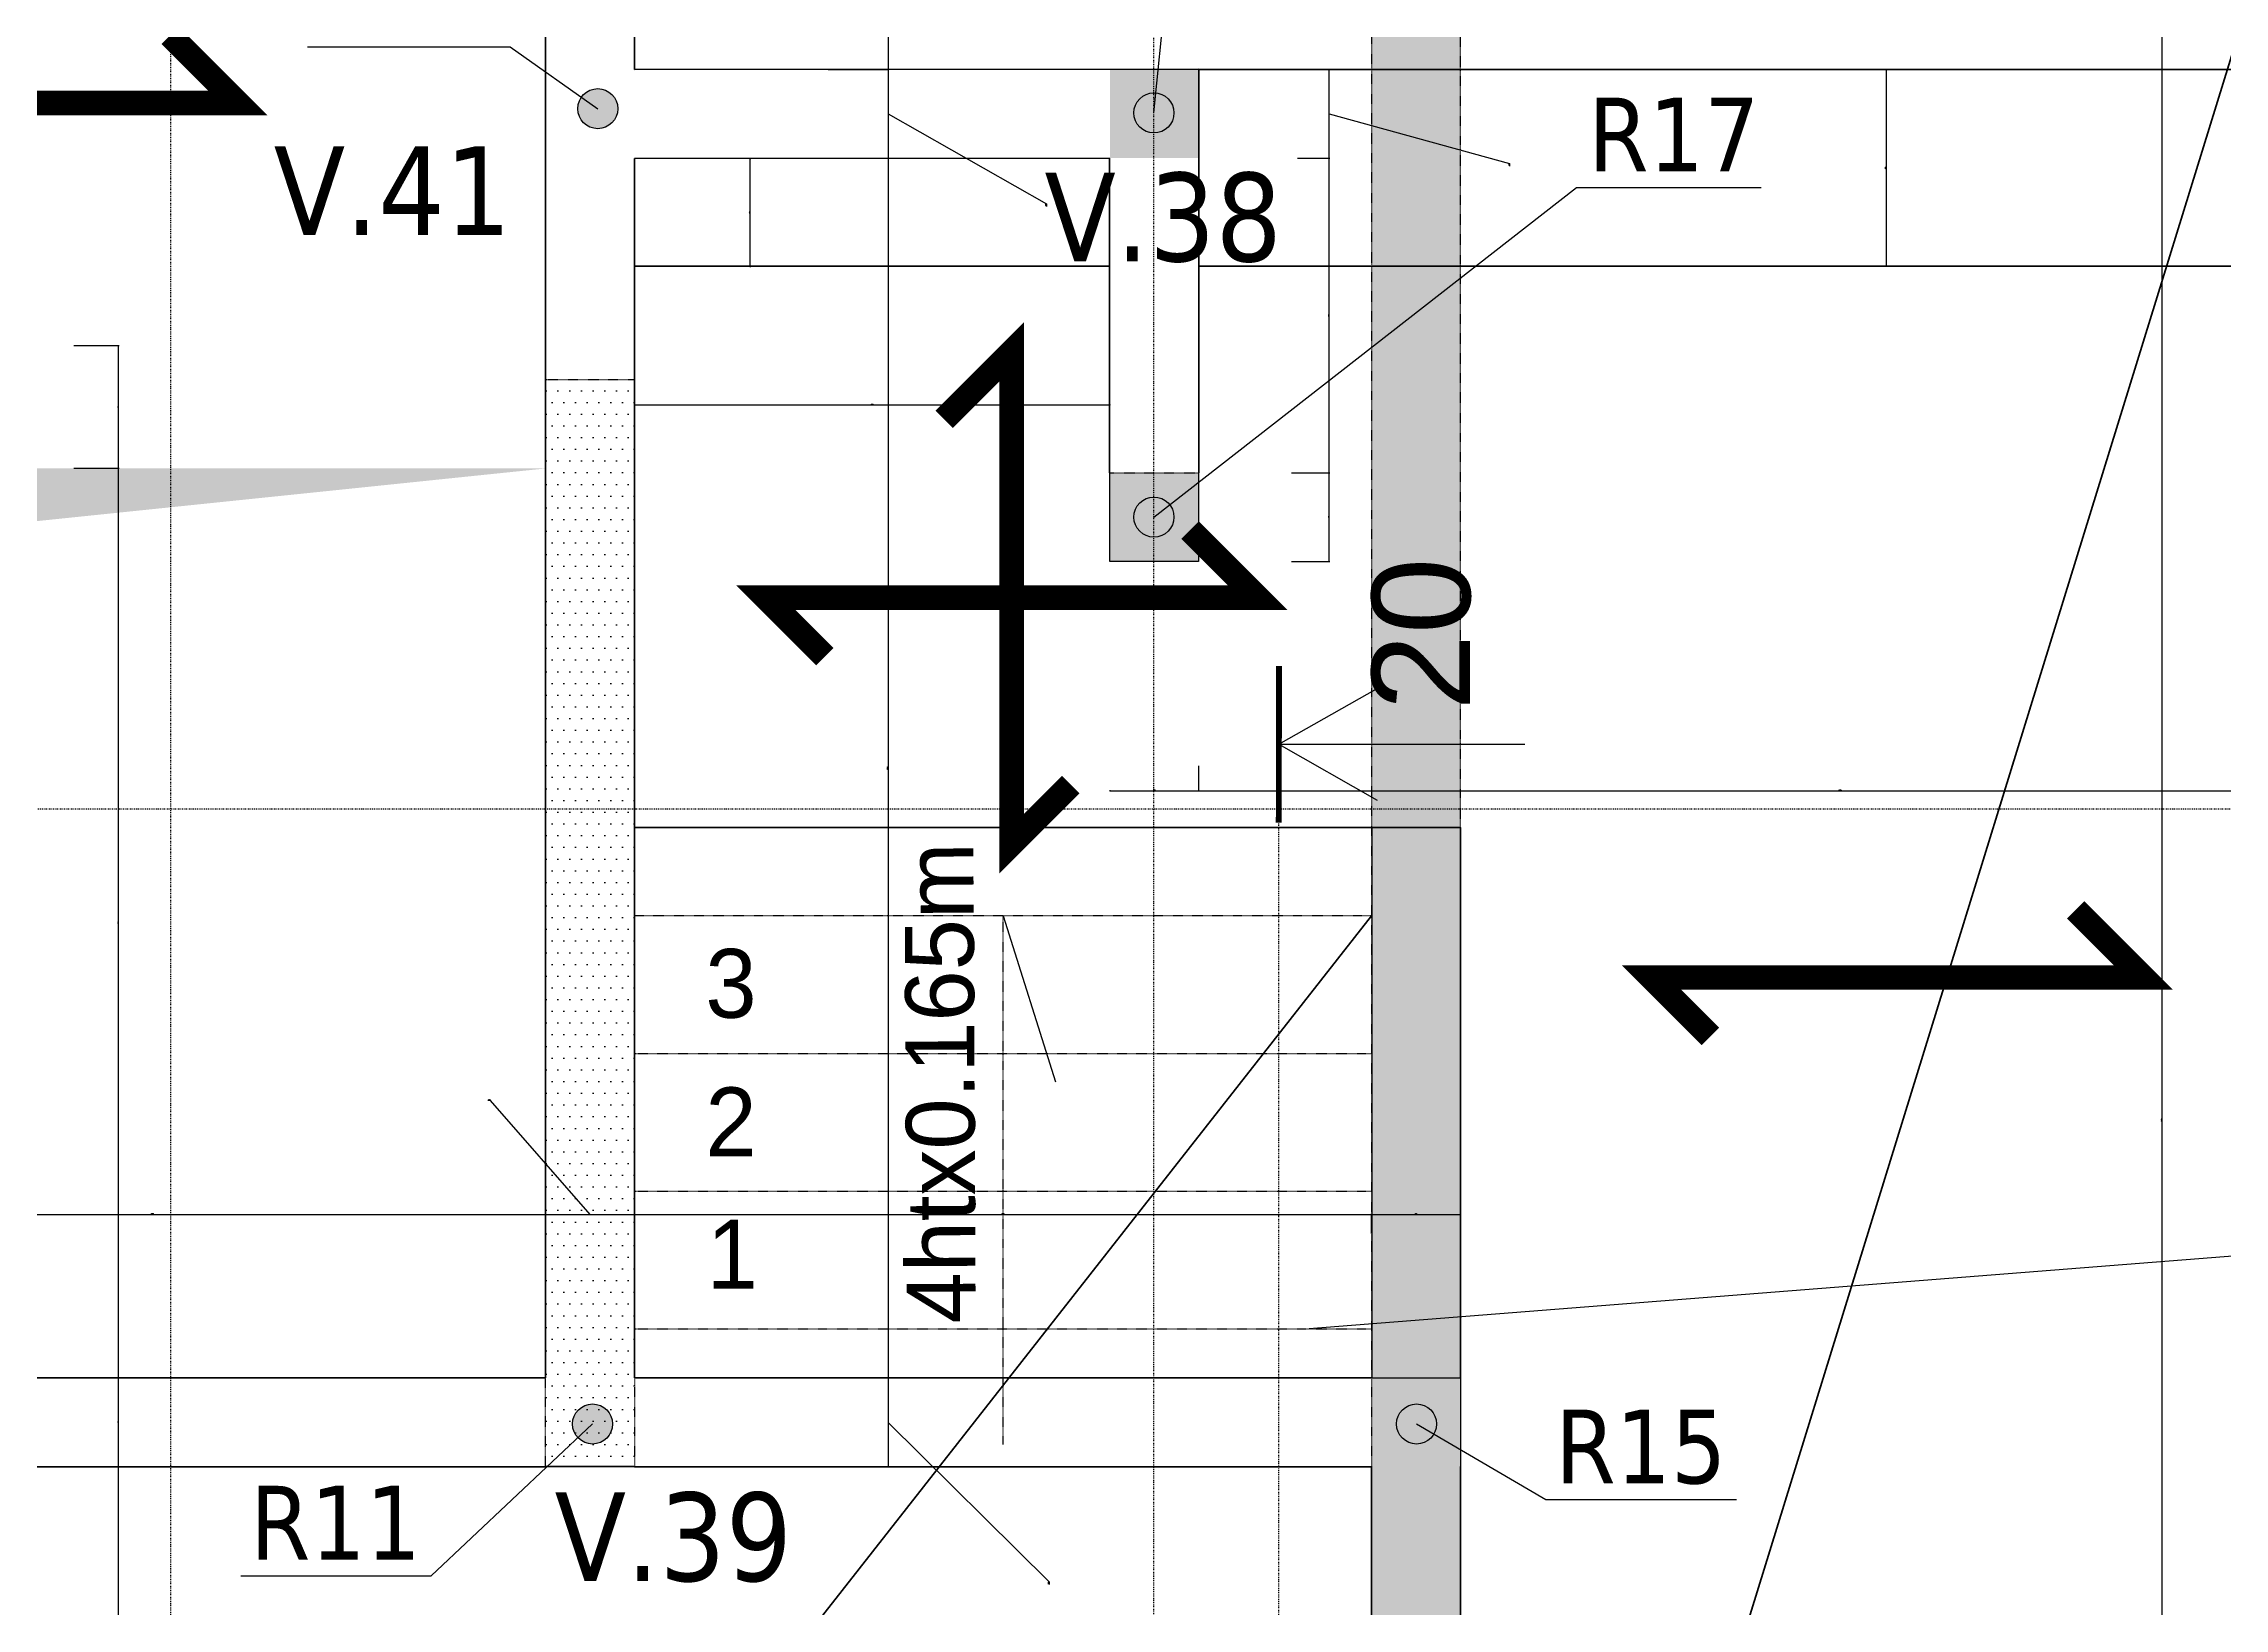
# Model space of a CAD drawing. Extents: x -12912 to 27386, y 1818 to 8189.
# Drawn here: x 5568.2 to 6011.7, y 6095.9 to 6414.1 of the extents above; entities that cross this region are included whole.
import ezdxf

# ---------------------------------------------------------------- set-up
doc = ezdxf.new("R2010")
doc.units = 0
doc.header["$MEASUREMENT"] = 0
for name, pattern in [('AXES2', [1.125, 0.75, -0.125, 0.125, -0.125]), ('CACHE2', [4.7625, 3.175, -1.5875]), ('GrDotted', [0.4, 0.1, -0.1, 0.1, -0.1]), ('GrFeatureAxis', [0.85, 0.25, -0.2, 0.1, -0.2, 0.1]), ('STRICHPUNKT2_S11', [0.9, 0.7, -0.1, 0, -0.1])]:
    doc.linetypes.add(name, pattern=pattern)
doc.layers.get('0').update_dxf_attribs({"linetype": 'CONTINUOUS'})
doc.layers.get('DEFPOINTS').update_dxf_attribs({"linetype": 'CONTINUOUS'})
for name, color, linetype in [('g-ax2', 1, 'AXES2'), ('g-gov', 1, 'CONTINUOUS'), ('g-tx', 7, 'CONTINUOUS'), ('K_ENT_M_Building_Coffrage PH Sous sol', 7, 'CONTINUOUS'), ('STR_AXES_REPERE', 1, 'CONTINUOUS'), ('STR_COTATION', 1, 'CONTINUOUS'), ('STR_dob_liaisons_voiles', 23, 'CONTINUOUS'), ('STR_RESV_DALLE', 11, 'CONTINUOUS'), ('STR_SURCH', 9, 'CACHE2'), ('STR_TXT', 102, 'CONTINUOUS'), ('STR_TXT_V', 102, 'CONTINUOUS')]:
    doc.layers.add(name, color=color, linetype=linetype)
for name, color, linetype, lineweight in [('STR_AXES', 4, 'STRICHPUNKT2_S11', 25), ('STR_DALLES', 103, 'CONTINUOUS', 35), ('STR_dob_dalles', 130, 'CONTINUOUS', 35), ('STR_POUTRES', 102, 'CONTINUOUS', 35), ('STR_VOILES', 6, 'CONTINUOUS', 70)]:
    doc.layers.add(name, color=color, linetype=linetype, lineweight=lineweight)
doc.styles.add('EPAIS', font='TAHOMA.TTF')
doc.styles.add('GrCut', font='swissli.ttf', dxfattribs={"height": 0.2})
doc.styles.add('GrDimensions', font='simplex.shx')
doc.dimstyles.new('GrDimensions', dxfattribs={"dimtxt": 0.09, "dimasz": 0.05, "dimexe": 0.07, "dimexo": 0, "dimgap": 0.05, "dimtad": 1, "dimzin": 0, "dimdsep": 46, "dimtxsty": 'GrDimensions', "dimblk": 'ARCHTICK', "dimblk1": 'ARCHTICK', "dimblk2": 'ARCHTICK', "dimcen": 0.09, "dimadec": 0, "dimazin": 0, "dimtfac": 1, "dimtdec": 4, "dimtmove": 0, "dimatfit": 3, "dimldrblk": 'OPEN30', "dimfxl": 0, "dimtolj": 1, "dimtzin": 0, "dimarcsym": 0})
doc.dimstyles.new('nOVO', dxfattribs={"dimscale": 1.3, "dimtxt": 0.09, "dimasz": 0.05, "dimexe": 0.07, "dimexo": 0, "dimgap": 0.05, "dimtad": 1, "dimzin": 0, "dimdsep": 46, "dimtxsty": 'GrDimensions', "dimblk": 'ARCHTICK', "dimcen": 0.09, "dimadec": 0, "dimazin": 0, "dimtfac": 1, "dimtmove": 0, "dimatfit": 3, "dimldrblk": 'OPEN30', "dimfxl": 0, "dimtolj": 1, "dimtzin": 0, "dimarcsym": 0})
doc.dimstyles.new('Novo_MALKO', dxfattribs={"dimscale": 1.3, "dimtxt": 0.09, "dimasz": 0.05, "dimexe": 0.07, "dimexo": 0, "dimgap": 0.05, "dimtad": 1, "dimdec": 0, "dimlfac": 100, "dimzin": 0, "dimdsep": 46, "dimtxsty": 'GrDimensions', "dimblk": 'ARCHTICK', "dimcen": 0.09, "dimadec": 0, "dimazin": 0, "dimtfac": 1, "dimtdec": 0, "dimtmove": 0, "dimatfit": 3, "dimldrblk": 'OPEN30', "dimfxl": 0, "dimtolj": 1, "dimtzin": 0, "dimarcsym": 0})
pattern_1 = [(0, (5243.0074, 5883.9378), (1.190625, 2.38125), [0, -2.38125])]

# ---------------------------------------------------------------- blocks, each defined once
blk = doc.blocks.new('_ArchTick')
at = {"color": 0, "linetype": 'ByBlock', "const_width": 0.15}
blk.add_lwpolyline([(-0.5, -0.5), (0.5, 0.5)], dxfattribs=at)
blk = doc.blocks.new('*D386')
at = {"layer": 'DEFPOINTS', "color": 0, "linetype": 'Continuous'}
for p in [(5574.74, 6124.65), (5583.48, 6124.65), (5576.99, 5903.92)]:
    blk.add_point(p, dxfattribs=at)
at = {"layer": 'STR_COTATION', "color": 0, "linetype": 'Continuous', "lineweight": -2}
for p, q in [((5574.74, 6124.65), (5583.57, 6124.65)), ((5583.48, 5903.92), (5583.48, 6124.65)), ((5576.99, 5903.92), (5583.57, 5903.92))]:
    blk.add_line(p, q, dxfattribs=at)
at = {"layer": 'STR_COTATION', "color": 0, "linetype": 'Continuous', "lineweight": -2, "xscale": 0.065, "yscale": 0.065, "zscale": 0.065}
for p, rotation in [((5583.48, 6124.65), 90), ((5583.48, 5903.92), 270)]:
    blk.add_blockref('_ArchTick', p, dxfattribs=dict(at, rotation=rotation))
at = {"layer": 'STR_COTATION', "color": 0, "linetype": 'Continuous', "lineweight": -3, "insert": (5583.36, 6014.28), "char_height": 0.117, "attachment_point": 5, "rotation": 90, "style": 'GrDimensions'}
blk.add_mtext('\\A1;220.73', dxfattribs=at)
blk = doc.blocks.new('_Open30')
at = {"color": 0, "linetype": 'ByBlock', "lineweight": -2}
for p, q in [((-1, 0.3), (0, 0)), ((0, 0), (-1, -0.3)), ((0, 0), (-1, 0))]:
    blk.add_line(p, q, dxfattribs=at)
blk = doc.blocks.new('*D387')
at = {"layer": 'DEFPOINTS', "color": 0, "linetype": 'Continuous'}
for p in [(5573.65, 6142.75), (5583.48, 6142.75), (5574.74, 6124.65)]:
    blk.add_point(p, dxfattribs=at)
at = {"layer": 'STR_COTATION', "color": 0, "linetype": 'Continuous', "lineweight": -2}
for p, q in [((5573.65, 6142.75), (5583.57, 6142.75)), ((5583.48, 6124.65), (5583.48, 6142.75)), ((5574.74, 6124.65), (5583.57, 6124.65))]:
    blk.add_line(p, q, dxfattribs=at)
at = {"layer": 'STR_COTATION', "color": 0, "linetype": 'Continuous', "lineweight": -2, "xscale": 0.065, "yscale": 0.065, "zscale": 0.065}
for p, rotation in [((5583.48, 6142.75), 90), ((5583.48, 6124.65), 270)]:
    blk.add_blockref('_ArchTick', p, dxfattribs=dict(at, rotation=rotation))
at = {"layer": 'STR_COTATION', "color": 0, "linetype": 'Continuous', "lineweight": -3, "insert": (5583.36, 6133.7), "char_height": 0.117, "attachment_point": 5, "rotation": 90, "style": 'GrDimensions'}
blk.add_mtext('\\A1;1810', dxfattribs=at)
blk = doc.blocks.new('*D388')
at = {"layer": 'DEFPOINTS', "color": 0, "linetype": 'Continuous'}
for p in [(5574.41, 6327.76), (5583.48, 6327.76), (5573.65, 6142.75)]:
    blk.add_point(p, dxfattribs=at)
at = {"layer": 'STR_COTATION', "color": 0, "linetype": 'Continuous', "lineweight": -2}
for p, q in [((5574.41, 6327.76), (5583.57, 6327.76)), ((5583.48, 6142.75), (5583.48, 6327.76)), ((5573.65, 6142.75), (5583.57, 6142.75))]:
    blk.add_line(p, q, dxfattribs=at)
at = {"layer": 'STR_COTATION', "color": 0, "linetype": 'Continuous', "lineweight": -2, "xscale": 0.065, "yscale": 0.065, "zscale": 0.065}
for p, rotation in [((5583.48, 6327.76), 90), ((5583.48, 6142.75), 270)]:
    blk.add_blockref('_ArchTick', p, dxfattribs=dict(at, rotation=rotation))
at = {"layer": 'STR_COTATION', "color": 0, "linetype": 'Continuous', "lineweight": -3, "insert": (5583.36, 6235.25), "char_height": 0.117, "attachment_point": 5, "rotation": 90, "style": 'GrDimensions'}
blk.add_mtext('\\A1;185.01', dxfattribs=at)
blk = doc.blocks.new('*D389')
at = {"layer": 'DEFPOINTS', "color": 0, "linetype": 'Continuous'}
for p in [(5574.41, 6352.7), (5583.48, 6352.7), (5574.41, 6327.76)]:
    blk.add_point(p, dxfattribs=at)
at = {"layer": 'STR_COTATION', "color": 0, "linetype": 'Continuous', "lineweight": -2}
for p, q in [((5574.41, 6352.7), (5583.57, 6352.7)), ((5583.48, 6327.76), (5583.48, 6352.7)), ((5574.41, 6327.76), (5583.57, 6327.76))]:
    blk.add_line(p, q, dxfattribs=at)
at = {"layer": 'STR_COTATION', "color": 0, "linetype": 'Continuous', "lineweight": -2, "xscale": 0.065, "yscale": 0.065, "zscale": 0.065}
for p, rotation in [((5583.48, 6352.7), 90), ((5583.48, 6327.76), 270)]:
    blk.add_blockref('_ArchTick', p, dxfattribs=dict(at, rotation=rotation))
at = {"layer": 'STR_COTATION', "color": 0, "linetype": 'Continuous', "lineweight": -3, "insert": (5583.36, 6340.23), "char_height": 0.117, "attachment_point": 5, "rotation": 90, "style": 'GrDimensions'}
blk.add_mtext('\\A1;2494', dxfattribs=at)
blk = doc.blocks.new('*D501')
at = {"layer": 'DEFPOINTS', "color": 0, "linetype": 'Continuous'}
for p in [(5727.75, 6515.53), (5727.81, 6408.88), (5739.94, 6408.88)]:
    blk.add_point(p, dxfattribs=at)
at = {"layer": 'STR_COTATION', "color": 0, "linetype": 'Continuous', "lineweight": -2}
for p, q in [((5727.75, 6515.53), (5740.03, 6515.53)), ((5739.94, 6515.53), (5739.94, 6408.88)), ((5727.81, 6408.88), (5740.03, 6408.88))]:
    blk.add_line(p, q, dxfattribs=at)
at = {"layer": 'STR_COTATION', "color": 0, "linetype": 'Continuous', "lineweight": -2, "xscale": 0.065, "yscale": 0.065, "zscale": 0.065}
for p, rotation in [((5739.94, 6515.53), 90), ((5739.94, 6408.88), 270)]:
    blk.add_blockref('_ArchTick', p, dxfattribs=dict(at, rotation=rotation))
at = {"layer": 'STR_COTATION', "color": 0, "linetype": 'Continuous', "lineweight": -3, "insert": (5739.81, 6462.21), "char_height": 0.117, "attachment_point": 5, "rotation": 90, "style": 'GrDimensions'}
blk.add_mtext('\\A1;106.65', dxfattribs=at)
blk = doc.blocks.new('*D502')
at = {"layer": 'DEFPOINTS', "color": 0, "linetype": 'Continuous'}
for p in [(5727.75, 6408.86), (5724.4, 6390.78), (5739.94, 6390.78)]:
    blk.add_point(p, dxfattribs=at)
at = {"layer": 'STR_COTATION', "color": 0, "linetype": 'Continuous', "lineweight": -2}
for p, q in [((5727.75, 6408.86), (5740.03, 6408.86)), ((5739.94, 6408.86), (5739.94, 6390.78)), ((5739.94, 6399.82), (5772.13, 6381.51)), ((5724.4, 6390.78), (5740.03, 6390.78)), ((5772.13, 6381.51), (5772.13, 6380.99))]:
    blk.add_line(p, q, dxfattribs=at)
at = {"layer": 'STR_COTATION', "color": 0, "linetype": 'Continuous', "lineweight": -2, "xscale": 0.065, "yscale": 0.065, "zscale": 0.065}
for p, rotation in [((5739.94, 6408.86), 90), ((5739.94, 6390.78), 270)]:
    blk.add_blockref('_ArchTick', p, dxfattribs=dict(at, rotation=rotation))
at = {"layer": 'STR_COTATION', "color": 0, "linetype": 'Continuous', "lineweight": -3, "insert": (5772.01, 6381.25), "char_height": 0.117, "attachment_point": 5, "rotation": 90, "style": 'GrDimensions'}
blk.add_mtext('\\A1;1808', dxfattribs=at)
blk = doc.blocks.new('*D503')
at = {"layer": 'DEFPOINTS', "color": 0, "linetype": 'Continuous'}
for p in [(5724.4, 6390.78), (5731.38, 6142.75), (5739.94, 6142.75)]:
    blk.add_point(p, dxfattribs=at)
at = {"layer": 'STR_COTATION', "color": 0, "linetype": 'Continuous', "lineweight": -2}
for p, q in [((5724.4, 6390.78), (5740.03, 6390.78)), ((5739.94, 6390.78), (5739.94, 6142.75)), ((5731.38, 6142.75), (5740.03, 6142.75))]:
    blk.add_line(p, q, dxfattribs=at)
at = {"layer": 'STR_COTATION', "color": 0, "linetype": 'Continuous', "lineweight": -2, "xscale": 0.065, "yscale": 0.065, "zscale": 0.065}
for p, rotation in [((5739.94, 6390.78), 90), ((5739.94, 6142.75), 270)]:
    blk.add_blockref('_ArchTick', p, dxfattribs=dict(at, rotation=rotation))
at = {"layer": 'STR_COTATION', "color": 0, "linetype": 'Continuous', "lineweight": -3, "insert": (5739.82, 6266.76), "char_height": 0.117, "attachment_point": 5, "rotation": 90, "style": 'GrDimensions'}
blk.add_mtext('\\A1;248.03', dxfattribs=at)
blk = doc.blocks.new('*D504')
at = {"layer": 'DEFPOINTS', "color": 0, "linetype": 'Continuous'}
for p in [(5731.38, 6142.75), (5725.91, 6124.65), (5739.94, 6124.65)]:
    blk.add_point(p, dxfattribs=at)
at = {"layer": 'STR_COTATION', "color": 0, "linetype": 'Continuous', "lineweight": -2}
for p, q in [((5731.38, 6142.75), (5740.03, 6142.75)), ((5739.94, 6142.75), (5739.94, 6124.65)), ((5739.94, 6133.7), (5772.69, 6101.25)), ((5725.91, 6124.65), (5740.03, 6124.65)), ((5772.69, 6101.25), (5772.69, 6100.75))]:
    blk.add_line(p, q, dxfattribs=at)
at = {"layer": 'STR_COTATION', "color": 0, "linetype": 'Continuous', "lineweight": -2, "xscale": 0.065, "yscale": 0.065, "zscale": 0.065}
for p, rotation in [((5739.94, 6142.75), 90), ((5739.94, 6124.65), 270)]:
    blk.add_blockref('_ArchTick', p, dxfattribs=dict(at, rotation=rotation))
at = {"layer": 'STR_COTATION', "color": 0, "linetype": 'Continuous', "lineweight": -3, "insert": (5772.56, 6101), "char_height": 0.117, "attachment_point": 5, "rotation": 90, "style": 'GrDimensions'}
blk.add_mtext('\\A1;1810', dxfattribs=at)
blk = doc.blocks.new('*D509')
at = {"layer": 'DEFPOINTS', "color": 0, "linetype": 'Continuous'}
for p in [(5510.37, 6180.69), (5670.32, 6176.01), (5670.32, 6169.74)]:
    blk.add_point(p, dxfattribs=at)
at = {"layer": 'STR_COTATION', "color": 0, "linetype": 'Continuous', "lineweight": -2}
for p, q in [((5510.37, 6180.69), (5510.37, 6175.92)), ((5510.37, 6176.01), (5670.32, 6176.01)), ((5670.32, 6169.74), (5670.32, 6176.1))]:
    blk.add_line(p, q, dxfattribs=at)
at = {"layer": 'STR_COTATION', "color": 0, "linetype": 'Continuous', "lineweight": -2, "xscale": 0.065, "yscale": 0.065, "zscale": 0.065, "rotation": 180}
blk.add_blockref('_ArchTick', (5510.37, 6176.01), dxfattribs=at)
at = {"layer": 'STR_COTATION', "color": 0, "linetype": 'Continuous', "lineweight": -2, "xscale": 0.065, "yscale": 0.065, "zscale": 0.065}
blk.add_blockref('_ArchTick', (5670.32, 6176.01), dxfattribs=at)
at = {"layer": 'STR_COTATION', "color": 0, "linetype": 'Continuous', "lineweight": -3, "insert": (5590.34, 6176.14), "char_height": 0.117, "attachment_point": 5, "style": 'GrDimensions'}
blk.add_mtext('\\A1;159.95', dxfattribs=at)
blk = doc.blocks.new('*D510')
at = {"layer": 'DEFPOINTS', "color": 0, "linetype": 'Continuous'}
for p in [(5688.41, 6176.01), (5670.32, 6169.74), (5688.41, 6170.53)]:
    blk.add_point(p, dxfattribs=at)
at = {"layer": 'STR_COTATION', "color": 0, "linetype": 'Continuous', "lineweight": -2}
for p, q in [((5659.09, 6199.17), (5658.59, 6199.17)), ((5679.37, 6176.01), (5659.09, 6199.17)), ((5670.32, 6169.74), (5670.32, 6176.1)), ((5670.32, 6176.01), (5688.41, 6176.01)), ((5688.41, 6170.53), (5688.41, 6176.1))]:
    blk.add_line(p, q, dxfattribs=at)
at = {"layer": 'STR_COTATION', "color": 0, "linetype": 'Continuous', "lineweight": -2, "xscale": 0.065, "yscale": 0.065, "zscale": 0.065, "rotation": 180}
blk.add_blockref('_ArchTick', (5670.32, 6176.01), dxfattribs=at)
at = {"layer": 'STR_COTATION', "color": 0, "linetype": 'Continuous', "lineweight": -2, "xscale": 0.065, "yscale": 0.065, "zscale": 0.065}
blk.add_blockref('_ArchTick', (5688.41, 6176.01), dxfattribs=at)
at = {"layer": 'STR_COTATION', "color": 0, "linetype": 'Continuous', "lineweight": -3, "insert": (5658.84, 6199.29), "char_height": 0.117, "attachment_point": 5, "style": 'GrDimensions'}
blk.add_mtext('\\A1;1810', dxfattribs=at)
blk = doc.blocks.new('*D511')
at = {"layer": 'DEFPOINTS', "color": 0, "linetype": 'Continuous'}
for p in [(5838.25, 6176.01), (5688.41, 6170.53), (5838.25, 6172.12)]:
    blk.add_point(p, dxfattribs=at)
at = {"layer": 'STR_COTATION', "color": 0, "linetype": 'Continuous', "lineweight": -2}
for p, q in [((5688.41, 6170.53), (5688.41, 6176.1)), ((5688.41, 6176.01), (5838.25, 6176.01)), ((5838.25, 6172.12), (5838.25, 6176.1))]:
    blk.add_line(p, q, dxfattribs=at)
at = {"layer": 'STR_COTATION', "color": 0, "linetype": 'Continuous', "lineweight": -2, "xscale": 0.065, "yscale": 0.065, "zscale": 0.065, "rotation": 180}
blk.add_blockref('_ArchTick', (5688.41, 6176.01), dxfattribs=at)
at = {"layer": 'STR_COTATION', "color": 0, "linetype": 'Continuous', "lineweight": -2, "xscale": 0.065, "yscale": 0.065, "zscale": 0.065}
blk.add_blockref('_ArchTick', (5838.25, 6176.01), dxfattribs=at)
at = {"layer": 'STR_COTATION', "color": 0, "linetype": 'Continuous', "lineweight": -3, "insert": (5763.33, 6176.14), "char_height": 0.117, "attachment_point": 5, "style": 'GrDimensions'}
blk.add_mtext('\\A1;149.83', dxfattribs=at)
blk = doc.blocks.new('*D512')
at = {"layer": 'DEFPOINTS', "color": 0, "linetype": 'Continuous'}
for p in [(5856.34, 6176.01), (5838.25, 6172.12), (5856.34, 6171.06)]:
    blk.add_point(p, dxfattribs=at)
at = {"layer": 'STR_COTATION', "color": 0, "linetype": 'Continuous', "lineweight": -2}
for p, q in [((5838.25, 6172.12), (5838.25, 6176.1)), ((5838.25, 6176.01), (5856.34, 6176.01)), ((5856.34, 6171.06), (5856.34, 6176.1))]:
    blk.add_line(p, q, dxfattribs=at)
at = {"layer": 'STR_COTATION', "color": 0, "linetype": 'Continuous', "lineweight": -2, "xscale": 0.065, "yscale": 0.065, "zscale": 0.065, "rotation": 180}
blk.add_blockref('_ArchTick', (5838.25, 6176.01), dxfattribs=at)
at = {"layer": 'STR_COTATION', "color": 0, "linetype": 'Continuous', "lineweight": -2, "xscale": 0.065, "yscale": 0.065, "zscale": 0.065}
blk.add_blockref('_ArchTick', (5856.34, 6176.01), dxfattribs=at)
at = {"layer": 'STR_COTATION', "color": 0, "linetype": 'Continuous', "lineweight": -3, "insert": (5847.3, 6176.14), "char_height": 0.117, "attachment_point": 5, "style": 'GrDimensions'}
blk.add_mtext('\\A1;1810', dxfattribs=at)
blk = doc.blocks.new('*D513')
at = {"layer": 'DEFPOINTS', "color": 0, "linetype": 'Continuous'}
for p in [(5821.98, 6326.81), (5829.67, 6326.81), (5821.98, 6308.81)]:
    blk.add_point(p, dxfattribs=at)
at = {"layer": 'STR_COTATION', "color": 0, "linetype": 'Continuous', "lineweight": -2}
for p, q in [((5821.98, 6326.81), (5829.76, 6326.81)), ((5829.67, 6308.81), (5829.67, 6326.81)), ((5821.98, 6308.81), (5829.76, 6308.81))]:
    blk.add_line(p, q, dxfattribs=at)
at = {"layer": 'STR_COTATION', "color": 0, "linetype": 'Continuous', "lineweight": -2, "xscale": 0.065, "yscale": 0.065, "zscale": 0.065}
for p, rotation in [((5829.67, 6326.81), 90), ((5829.67, 6308.81), 270)]:
    blk.add_blockref('_ArchTick', p, dxfattribs=dict(at, rotation=rotation))
at = {"layer": 'STR_COTATION', "color": 0, "linetype": 'Continuous', "lineweight": -3, "insert": (5829.54, 6317.81), "char_height": 0.117, "attachment_point": 5, "rotation": 90, "style": 'GrDimensions'}
blk.add_mtext('\\A1;1800', dxfattribs=at)
blk = doc.blocks.new('*D514')
at = {"layer": 'DEFPOINTS', "color": 0, "linetype": 'Continuous'}
for p in [(5823.17, 6390.81), (5829.67, 6390.81), (5821.98, 6326.81)]:
    blk.add_point(p, dxfattribs=at)
at = {"layer": 'STR_COTATION', "color": 0, "linetype": 'Continuous', "lineweight": -2}
for p, q in [((5823.17, 6390.81), (5829.76, 6390.81)), ((5829.67, 6326.81), (5829.67, 6390.81)), ((5821.98, 6326.81), (5829.76, 6326.81))]:
    blk.add_line(p, q, dxfattribs=at)
at = {"layer": 'STR_COTATION', "color": 0, "linetype": 'Continuous', "lineweight": -2, "xscale": 0.065, "yscale": 0.065, "zscale": 0.065}
for p, rotation in [((5829.67, 6390.81), 90), ((5829.67, 6326.81), 270)]:
    blk.add_blockref('_ArchTick', p, dxfattribs=dict(at, rotation=rotation))
at = {"layer": 'STR_COTATION', "color": 0, "linetype": 'Continuous', "lineweight": -3, "insert": (5829.54, 6358.81), "char_height": 0.117, "attachment_point": 5, "rotation": 90, "style": 'GrDimensions'}
blk.add_mtext('\\A1;6400', dxfattribs=at)
blk = doc.blocks.new('*D515')
at = {"layer": 'DEFPOINTS', "color": 0, "linetype": 'Continuous'}
for p in [(5825.65, 6408.81), (5829.67, 6408.81), (5823.17, 6390.81)]:
    blk.add_point(p, dxfattribs=at)
at = {"layer": 'STR_COTATION', "color": 0, "linetype": 'Continuous', "lineweight": -2}
for p, q in [((5825.65, 6408.81), (5829.76, 6408.81)), ((5829.67, 6390.81), (5829.67, 6408.81)), ((5829.67, 6399.81), (5866.32, 6389.71)), ((5823.17, 6390.81), (5829.76, 6390.81)), ((5866.32, 6389.71), (5866.32, 6389.19))]:
    blk.add_line(p, q, dxfattribs=at)
at = {"layer": 'STR_COTATION', "color": 0, "linetype": 'Continuous', "lineweight": -2, "xscale": 0.065, "yscale": 0.065, "zscale": 0.065}
for p, rotation in [((5829.67, 6408.81), 90), ((5829.67, 6390.81), 270)]:
    blk.add_blockref('_ArchTick', p, dxfattribs=dict(at, rotation=rotation))
at = {"layer": 'STR_COTATION', "color": 0, "linetype": 'Continuous', "lineweight": -3, "insert": (5866.2, 6389.45), "char_height": 0.117, "attachment_point": 5, "rotation": 90, "style": 'GrDimensions'}
blk.add_mtext('\\A1;1800', dxfattribs=at)
blk = doc.blocks.new('*D516')
at = {"layer": 'DEFPOINTS', "color": 0, "linetype": 'Continuous'}
for p in [(6064.01, 6271.26), (5803.06, 6267.21), (6064.01, 6262.15)]:
    blk.add_point(p, dxfattribs=at)
at = {"layer": 'STR_COTATION', "color": 0, "linetype": 'Continuous', "lineweight": -2}
for p, q in [((6064.01, 6271.26), (6064.01, 6262.06)), ((5803.06, 6267.21), (5803.06, 6262.06)), ((5803.06, 6262.15), (6064.01, 6262.15))]:
    blk.add_line(p, q, dxfattribs=at)
at = {"layer": 'STR_COTATION', "color": 0, "linetype": 'Continuous', "lineweight": -2, "xscale": 0.065, "yscale": 0.065, "zscale": 0.065, "rotation": 180}
blk.add_blockref('_ArchTick', (5803.06, 6262.15), dxfattribs=at)
at = {"layer": 'STR_COTATION', "color": 0, "linetype": 'Continuous', "lineweight": -2, "xscale": 0.065, "yscale": 0.065, "zscale": 0.065}
blk.add_blockref('_ArchTick', (6064.01, 6262.15), dxfattribs=at)
at = {"layer": 'STR_COTATION', "color": 0, "linetype": 'Continuous', "lineweight": -3, "insert": (5933.53, 6262.28), "char_height": 0.117, "attachment_point": 5, "style": 'GrDimensions'}
blk.add_mtext('\\A1;260.95', dxfattribs=at)
blk = doc.blocks.new('*D804')
at = {"layer": 'DEFPOINTS', "color": 0, "ltscale": 4.5}
for p in [(5926.06, 6408.81), (5926.06, 6368.81), (5942.88, 6368.81)]:
    blk.add_point(p, dxfattribs=at)
at = {"layer": 'STR_COTATION', "color": 0, "lineweight": -2, "ltscale": 4.5}
for p, q in [((5942.79, 6408.81), (5942.97, 6408.81)), ((5942.88, 6408.81), (5942.88, 6368.81)), ((5942.79, 6368.81), (5942.97, 6368.81))]:
    blk.add_line(p, q, dxfattribs=at)
at = {"layer": 'STR_COTATION', "color": 0, "lineweight": -2, "ltscale": 4.5, "xscale": 0.065, "yscale": 0.065, "zscale": 0.065}
for p, rotation in [((5942.88, 6408.81), 90), ((5942.88, 6368.81), 270)]:
    blk.add_blockref('_ArchTick', p, dxfattribs=dict(at, rotation=rotation))
at = {"layer": 'STR_COTATION', "color": 0, "ltscale": 4.5, "insert": (5942.76, 6388.81), "char_height": 0.117, "attachment_point": 5, "rotation": 90, "style": 'GrDimensions'}
blk.add_mtext('\\A1;4000', dxfattribs=at)
blk = doc.blocks.new('*D855')
at = {"layer": 'DEFPOINTS', "color": 0, "ltscale": 4.5}
for p in [(5803.02, 7664.56), (7797.32, 7664.56), (7422.53, 5883.81)]:
    blk.add_point(p, dxfattribs=at)
at = {"layer": 'STR_COTATION', "color": 0, "lineweight": -2, "ltscale": 4.5}
for p, q in [((7797.22, 7664.56), (7797.41, 7664.56)), ((7797.32, 5883.81), (7797.32, 7664.56)), ((7797.22, 5883.81), (7797.41, 5883.81))]:
    blk.add_line(p, q, dxfattribs=at)
at = {"layer": 'STR_COTATION', "color": 0, "lineweight": -2, "ltscale": 4.5, "xscale": 0.065, "yscale": 0.065, "zscale": 0.065}
for p, rotation in [((7797.32, 7664.56), 90), ((7797.32, 5883.81), 270)]:
    blk.add_blockref('_ArchTick', p, dxfattribs=dict(at, rotation=rotation))
at = {"layer": 'STR_COTATION', "color": 0, "ltscale": 4.5, "insert": (7797.19, 6774.18), "char_height": 0.117, "attachment_point": 5, "rotation": 90, "style": 'GrDimensions'}
blk.add_mtext('\\A1;1780.75', dxfattribs=at)
blk = doc.blocks.new('*D953')
at = {"layer": 'DEFPOINTS', "color": 0, "ltscale": 4.5}
for p in [(5785.06, 6308.81), (5803.06, 6308.81), (5803.06, 6262.15)]:
    blk.add_point(p, dxfattribs=at)
at = {"layer": 'STR_COTATION', "color": 0, "lineweight": -2, "ltscale": 4.5}
for p, q in [((5785.06, 6262.25), (5785.06, 6262.06)), ((5785.06, 6262.15), (5803.06, 6262.15)), ((5803.06, 6262.25), (5803.06, 6262.06))]:
    blk.add_line(p, q, dxfattribs=at)
at = {"layer": 'STR_COTATION', "color": 0, "lineweight": -2, "ltscale": 4.5, "xscale": 0.065, "yscale": 0.065, "zscale": 0.065, "rotation": 180}
blk.add_blockref('_ArchTick', (5785.06, 6262.15), dxfattribs=at)
at = {"layer": 'STR_COTATION', "color": 0, "lineweight": -2, "ltscale": 4.5, "xscale": 0.065, "yscale": 0.065, "zscale": 0.065}
blk.add_blockref('_ArchTick', (5803.06, 6262.15), dxfattribs=at)
at = {"layer": 'STR_COTATION', "color": 0, "ltscale": 4.5, "insert": (5794.06, 6262.28), "char_height": 0.117, "attachment_point": 5, "style": 'GrDimensions'}
blk.add_mtext('\\A1;1800', dxfattribs=at)
blk = doc.blocks.new('*D954')
at = {"layer": 'DEFPOINTS', "color": 0, "ltscale": 4.5}
for p in [(5688.41, 6352.31), (5785.01, 6352.31), (5785.01, 6340.63)]:
    blk.add_point(p, dxfattribs=at)
at = {"layer": 'STR_COTATION', "color": 0, "lineweight": -2, "ltscale": 4.5}
for p, q in [((5688.41, 6340.72), (5688.41, 6340.54)), ((5688.41, 6340.63), (5785.01, 6340.63)), ((5785.01, 6340.72), (5785.01, 6340.54))]:
    blk.add_line(p, q, dxfattribs=at)
at = {"layer": 'STR_COTATION', "color": 0, "lineweight": -2, "ltscale": 4.5, "xscale": 0.065, "yscale": 0.065, "zscale": 0.065, "rotation": 180}
blk.add_blockref('_ArchTick', (5688.41, 6340.63), dxfattribs=at)
at = {"layer": 'STR_COTATION', "color": 0, "lineweight": -2, "ltscale": 4.5, "xscale": 0.065, "yscale": 0.065, "zscale": 0.065}
blk.add_blockref('_ArchTick', (5785.01, 6340.63), dxfattribs=at)
at = {"layer": 'STR_COTATION', "color": 0, "ltscale": 4.5, "insert": (5736.71, 6340.75), "char_height": 0.117, "attachment_point": 5, "style": 'GrDimensions'}
blk.add_mtext('\\A1;9659', dxfattribs=at)
blk = doc.blocks.new('*D957')
at = {"layer": 'DEFPOINTS', "color": 0, "ltscale": 4.5}
for p in [(5688.41, 6390.76), (5711.92, 6390.76), (5688.41, 6368.75)]:
    blk.add_point(p, dxfattribs=at)
at = {"layer": 'STR_COTATION', "color": 0, "lineweight": -2, "ltscale": 4.5}
for p, q in [((5711.83, 6390.76), (5712.01, 6390.76)), ((5711.92, 6368.75), (5711.92, 6390.76)), ((5711.83, 6368.75), (5712.01, 6368.75))]:
    blk.add_line(p, q, dxfattribs=at)
at = {"layer": 'STR_COTATION', "color": 0, "lineweight": -2, "ltscale": 4.5, "xscale": 0.065, "yscale": 0.065, "zscale": 0.065}
for p, rotation in [((5711.92, 6390.76), 90), ((5711.92, 6368.75), 270)]:
    blk.add_blockref('_ArchTick', p, dxfattribs=dict(at, rotation=rotation))
at = {"layer": 'STR_COTATION', "color": 0, "ltscale": 4.5, "insert": (5711.79, 6379.76), "char_height": 0.117, "attachment_point": 5, "rotation": 90, "style": 'GrDimensions'}
blk.add_mtext('\\A1;2201', dxfattribs=at)
blk = doc.blocks.new('*D963')
at = {"layer": 'DEFPOINTS', "color": 0, "ltscale": 4.5}
for p in [(5987.35, 6490.49), (5999.03, 6490.49), (6007.29, 5899.91)]:
    blk.add_point(p, dxfattribs=at)
at = {"layer": 'STR_COTATION', "color": 0, "lineweight": -2, "ltscale": 4.5}
for p, q in [((5998.94, 6490.49), (5999.12, 6490.49)), ((5999.03, 5899.91), (5999.03, 6490.49)), ((5999.12, 5899.91), (5998.94, 5899.91))]:
    blk.add_line(p, q, dxfattribs=at)
at = {"layer": 'STR_COTATION', "color": 0, "lineweight": -2, "ltscale": 4.5, "xscale": 0.065, "yscale": 0.065, "zscale": 0.065}
for p, rotation in [((5999.03, 6490.49), 90), ((5999.03, 5899.91), 270)]:
    blk.add_blockref('_ArchTick', p, dxfattribs=dict(at, rotation=rotation))
at = {"layer": 'STR_COTATION', "color": 0, "ltscale": 4.5, "insert": (5998.91, 6195.2), "char_height": 0.117, "attachment_point": 5, "rotation": 90, "style": 'GrDimensions'}
blk.add_mtext('\\A1;590.58', dxfattribs=at)

msp = doc.modelspace()

# ---------------------------------------------------------------- hatches: boundary and pattern name
at = {"layer": 'STR_AXES_REPERE', "linetype": 'Continuous'}
for points in [[(5785.056, 6390.859), (5785.056, 6408.859), (5803.056, 6408.859), (5803.056, 6390.859)], [(5785.056, 6308.81), (5785.056, 6326.81), (5803.056, 6326.81), (5803.056, 6308.81)], [(5838.366, 6124.747), (5838.366, 6142.747), (5856.366, 6142.747), (5856.366, 6124.747)]]:
    msp.add_hatch(color=256, dxfattribs=at).paths.add_polyline_path(points)
at = {"layer": 'STR_dob_liaisons_voiles', "ltscale": 4.5}
h = msp.add_hatch(color=256, dxfattribs=at)
h.paths.add_polyline_path([(5682.407, 6404.66, 0.0938149), (5680.92, 6404.941), (5680.92, 6400.871)])
h.paths.add_polyline_path([(5680.92, 6400.871), (5680.92, 6396.802, 0.4142136), (5684.989, 6400.871, 0.3084139), (5682.407, 6404.66)])
h.paths.add_polyline_path([(5680.92, 6404.941, 0.4142136), (5676.85, 6400.871, 0.4142136), (5680.92, 6396.802)])
h = msp.add_hatch(color=256, dxfattribs=at)
h.paths.add_polyline_path([(5795.495, 6403.799, 0.0938149), (5794.007, 6404.08), (5794.007, 6400.011)])
h.paths.add_polyline_path([(5794.007, 6400.011), (5794.007, 6395.941, 0.4142136), (5798.077, 6400.011, 0.3084139), (5795.495, 6403.799)])
h.paths.add_polyline_path([(5794.007, 6404.08, 0.4142136), (5789.938, 6400.011, 0.4142136), (5794.007, 6395.941)])
h = msp.add_hatch(color=256, dxfattribs=at)
h.paths.add_polyline_path([(5795.495, 6321.599, 0.0938149), (5794.007, 6321.88), (5794.007, 6317.81)])
h.paths.add_polyline_path([(5794.007, 6317.81), (5794.007, 6313.741, 0.4142136), (5798.077, 6317.81, 0.3084139), (5795.495, 6321.599)])
h.paths.add_polyline_path([(5794.007, 6321.88, 0.4142136), (5789.938, 6317.81, 0.4142136), (5794.007, 6313.741)])
h = msp.add_hatch(color=256, dxfattribs=at)
h.paths.add_polyline_path([(5681.342, 6137.163, 0.0938149), (5679.855, 6137.444), (5679.855, 6133.374)])
h.paths.add_polyline_path([(5679.855, 6133.374), (5679.855, 6129.305, 0.4142136), (5683.925, 6133.374, 0.3084139), (5681.342, 6137.163)])
h.paths.add_polyline_path([(5679.855, 6137.444, 0.4142136), (5675.785, 6133.374, 0.4142136), (5679.855, 6129.305)])
h = msp.add_hatch(color=256, dxfattribs=at)
h.paths.add_polyline_path([(5848.894, 6137.163, 0.0938149), (5847.406, 6137.444), (5847.406, 6133.374)])
h.paths.add_polyline_path([(5847.406, 6133.374), (5847.406, 6129.305, 0.4142136), (5851.476, 6133.374, 0.3084139), (5848.894, 6137.163)])
h.paths.add_polyline_path([(5847.406, 6137.444, 0.4142136), (5843.336, 6133.374, 0.4142136), (5847.406, 6129.305)])
at = {"layer": 'STR_RESV_DALLE', "linetype": 'Continuous'}
msp.add_hatch(color=256, dxfattribs=at).paths.add_polyline_path([(5670.316, 6327.698), (5510.367, 6327.698), (5525.367, 6312.698)], flags=0)
at = {"layer": 'STR_SURCH', "linetype": 'Continuous'}
h = msp.add_hatch(dxfattribs=at)
h.set_pattern_fill('DOTS', color=256, scale=1.5, style=0)
h.set_pattern_definition(pattern_1)
h.paths.add_polyline_path([(5856.326, 5899.901), (5856.365, 6490.49), (5838.269, 6508.588), (5838.229, 5899.914), (5838.325, 5899.902)])
h = msp.add_hatch(dxfattribs=at)
h.set_pattern_fill('DOTS', color=256, scale=1.5, style=0)
h.set_pattern_definition(pattern_1)
h.paths.add_polyline_path([(5670.268, 6345.698), (5670.268, 6124.698), (5688.365, 6124.698), (5688.365, 6345.698)])

# ---------------------------------------------------------------- linework, layer by layer
at = {"color": 1, "linetype": 'ByBlock', "const_width": 5}
for points in [[(5557.708, 6402.04), (5607.708, 6402.04), (5593.954, 6415.793)], [(5765.104, 6301.426), (5765.104, 6351.426), (5751.35, 6337.673)], [(5765.104, 6301.426), (5815.104, 6301.426), (5801.35, 6315.18)], [(5727.095, 6289.435), (5715.104, 6301.426), (5765.104, 6301.426)], [(5777.095, 6263.417), (5765.104, 6251.426), (5765.104, 6301.426)], [(5945.18, 6224.179), (5995.18, 6224.179), (5981.426, 6237.933)], [(5907.171, 6212.189), (5895.18, 6224.179), (5945.18, 6224.179)]]:
    msp.add_lwpolyline(points, dxfattribs=at)
at = {"layer": 'g-ax2', "ltscale": 0.1}
msp.add_line((5763.365, 6129.231), (5763.365, 6236.698), dxfattribs=at)
at = {"layer": 'g-gov'}
msp.add_line((5763.365, 6236.698), (5773.997, 6202.938), dxfattribs=at)
at = {"layer": 'K_ENT_M_Building_Coffrage PH Sous sol', "color": 7, "linetype": 'Continuous', "extrusion": (3.46903e-32, 1.22461e-16, -1)}
for p, q in [((5819.414, 6271.608), (5839.414, 6282.955)), ((5819.414, 6271.608), (5839.414, 6271.608)), ((5819.414, 6271.608), (5839.414, 6260.262)), ((5839.414, 6271.608), (5869.414, 6271.608))]:
    msp.add_line(p, q, dxfattribs=at)
at = {"layer": 'K_ENT_M_Building_Coffrage PH Sous sol', "color": 7, "linetype": 'GrFeatureAxis'}
for points in [[(5594.125, 6043.883), (5594.125, 6434.714)], [(5819.414, 5850.763), (5819.414, 6271.608)], [(-1174.64, 6258.483), (7646.442, 6258.483)]]:
    msp.add_lwpolyline(points, dxfattribs=at)
at = {"layer": 'K_ENT_M_Building_Coffrage PH Sous sol', "color": 7, "linetype": 'Continuous', "extrusion": (3.46903e-32, 1.22461e-16, -1), "const_width": 1.2}
msp.add_lwpolyline([(-5819.394, 6255.683), (-5819.434, 6287.534)], dxfattribs=at)
at = {"layer": 'STR_AXES', "linetype": 'GrFeatureAxis'}
msp.add_line((5794.007, 5622.963), (5794.007, 8022.963), dxfattribs=at)
at = {"layer": 'STR_AXES_REPERE', "linetype": 'Continuous'}
for p, q in [((5785.056, 6308.81), (5785.056, 6326.81)), ((5803.056, 6326.81), (5803.056, 6308.81)), ((5803.056, 6308.81), (5785.056, 6308.81)), ((5838.366, 6142.747), (5856.366, 6142.747)), ((5856.366, 6142.747), (5856.366, 6124.747))]:
    msp.add_line(p, q, dxfattribs=at)
at = {"layer": 'STR_DALLES', "linetype": 'Continuous', "lineweight": 20}
msp.add_line((5838.366, 6254.698), (5838.366, 6142.747), dxfattribs=at)
at = {"layer": 'STR_dob_dalles', "linetype": 'Continuous', "lineweight": 35}
msp.add_line((6149.1, 6852.095), (5856.366, 5903.925), dxfattribs=at)
at = {"layer": 'STR_dob_dalles', "ltscale": 4.5}
msp.add_line((5683.793, 6039.877), (5838.251, 6236.698), dxfattribs=at)
at = {"layer": 'STR_dob_liaisons_voiles', "ltscale": 4.5}
for p, q in [((5794.007, 6400.011), (5797.888, 6439.27)), ((5621.884, 6413.425), (5663.097, 6413.425)), ((5663.097, 6413.425), (5680.92, 6400.871)), ((5794.007, 6317.81), (5879.956, 6384.828)), ((5879.956, 6384.828), (5917.45, 6384.828)), ((5679.855, 6133.374), (5647.043, 6102.526)), ((5847.406, 6133.374), (5873.721, 6118.03)), ((5873.721, 6118.03), (5912.46, 6118.03)), ((5608.305, 6102.526), (5647.043, 6102.526))]:
    msp.add_line(p, q, dxfattribs=at)
for centre in [(5680.92, 6400.871), (5794.007, 6400.011), (5794.007, 6317.81), (5679.855, 6133.374), (5847.406, 6133.374)]:
    msp.add_circle(centre, 4.07, dxfattribs=at)
at = {"layer": 'STR_POUTRES', "linetype": 'Continuous'}
for p, q in [((5803.105, 6408.81), (6049.007, 6408.81)), ((5785.007, 6368.81), (5688.414, 6368.81)), ((6049.007, 6368.81), (5803.105, 6368.81)), ((5688.414, 6254.698), (5856.366, 6254.698)), ((5856.366, 6254.698), (5856.366, 6142.747))]:
    msp.add_line(p, q, dxfattribs=at)
at = {"layer": 'STR_SURCH', "linetype": 'GrDotted'}
for p, q in [((5838.269, 6508.588), (5838.245, 6142.747)), ((5856.342, 6142.747), (5856.365, 6490.49)), ((5838.251, 6236.698), (5688.414, 6236.698)), ((5688.365, 6208.698), (5838.365, 6208.698)), ((5688.365, 6180.698), (5838.365, 6180.698)), ((5688.365, 6152.698), (5838.365, 6152.698))]:
    msp.add_line(p, q, dxfattribs=at)
at = {"layer": 'STR_SURCH', "linetype": 'GrDotted', "ltscale": 0.002665}
msp.add_line((5803.105, 6408.917), (5803.105, 6408.81), dxfattribs=at)
at = {"layer": 'STR_SURCH', "linetype": 'GrDotted', "ltscale": 0.25}
for p, q in [((5688.365, 6345.698), (5670.316, 6345.698)), ((5785.056, 6326.81), (5803.056, 6326.81)), ((5670.268, 6124.698), (5670.268, 6142.698)), ((5688.365, 6142.698), (5688.365, 6124.698)), ((5838.245, 6142.698), (5838.244, 6124.65)), ((5856.342, 6142.747), (5856.366, 6124.747))]:
    msp.add_line(p, q, dxfattribs=at)
at = {"layer": 'STR_TXT', "ltscale": 4.5}
msp.add_line((6106.284, 6174.868, 791.884), (5825.548, 6152.698), dxfattribs=at)
at = {"layer": 'STR_VOILES', "linetype": 'Continuous'}
for p, q in [((5688.414, 6515.532), (5688.414, 6408.859)), ((5670.316, 6408.85), (5670.316, 6503.514)), ((5670.316, 6390.753), (5670.316, 6408.85)), ((5688.414, 6408.859), (5803.105, 6408.917)), ((5803.105, 6408.917), (5803.105, 6326.81)), ((5670.316, 6346.747), (5670.316, 6390.753)), ((5785.007, 6390.81), (5688.414, 6390.762)), ((5688.414, 6390.762), (5688.414, 6346.747)), ((5785.007, 6326.81), (5785.007, 6390.81)), ((5670.316, 6142.747), (5670.316, 6346.747)), ((5688.414, 6346.747), (5688.414, 6142.747)), ((5510.367, 6142.747), (5670.316, 6142.747)), ((5688.414, 6142.747), (5838.366, 6142.747)), ((5670.316, 6124.65), (5492.269, 6124.65)), ((5688.365, 6124.698), (5670.316, 6124.698)), ((5838.268, 6124.65), (5688.365, 6124.65)), ((5838.269, 5903.916), (5838.268, 6124.65)), ((5856.366, 6124.747), (5856.366, 5903.916))]:
    msp.add_line(p, q, dxfattribs=at)

# ---------------------------------------------------------------- texts
at = {"layer": 'g-tx'}
for s, rotation, p in [('4htx0.165m', 90.2825, (5757.763, 6153.838)), ('3', 359.96447, (5702.795, 6215.991)), ('2', 359.96447, (5702.795, 6187.82)), ('1', 359.96447, (5703.082, 6160.92))]:
    msp.add_text(s, height=14, rotation=rotation, dxfattribs=at).set_placement(p)
at = {"layer": 'K_ENT_M_Building_Coffrage PH Sous sol', "color": 7, "linetype": 'Continuous', "insert": (5848.453, 6294.018), "char_height": 20, "attachment_point": 5, "rotation": 90, "style": 'GrCut'}
msp.add_mtext('{20}', dxfattribs=at)
at = {"layer": 'STR_dob_liaisons_voiles', "ltscale": 4.5, "style": 'EPAIS'}
for s, p in [('R17', (5882.316, 6388.102)), ('R15', (5875.611, 6121.305)), ('R11', (5610.194, 6105.801))]:
    msp.add_text(s, height=15, dxfattribs=at).set_placement(p)
at = {"layer": 'STR_TXT_V', "ltscale": 4.5, "style": 'EPAIS'}
for s, p in [('V.41', (5615.029, 6375.187)), ('V.38', (5771.749, 6369.845)), ('V.39', (5672.153, 6101.449))]:
    msp.add_text(s, height=18, dxfattribs=at).set_placement(p)

# ---------------------------------------------------------------- dimensions: what is measured, and where the dimension line sits
at = {"layer": 'STR_COTATION', "ltscale": 4.5}
for base, p1, p2, dimstyle, picture, middle in [((7797.316, 7664.561), (7422.532, 5883.809), (5803.015, 7664.561), 'nOVO', '*D855', (7797.192, 6774.185)), ((5999.03, 6490.49), (6007.291, 5899.914), (5987.351, 6490.49), 'nOVO', '*D963', (5998.906, 6195.202)), ((5942.884, 6368.81), (5926.056, 6408.81), (5926.056, 6368.81), 'Novo_MALKO', '*D804', (5942.76, 6388.81))]:
    dim = msp.add_linear_dim(base=base, p1=p1, p2=p2, angle=90, dimstyle=dimstyle, dxfattribs=at)
    dim.commit()
    dim.dimension.update_dxf_attribs({"geometry": picture, "text_midpoint": middle})
at = {"layer": 'STR_COTATION', "linetype": 'Continuous', "lineweight": -3}
for base, p1, p2, override, picture, middle in [((5739.935, 6408.879), (5727.752, 6515.532), (5727.805, 6408.879), {"dimscale": 1.3, "dimtmove": 1}, '*D501', (5739.812, 6462.206)), ((5739.943, 6142.747), (5724.398, 6390.78), (5731.383, 6142.747), {"dimscale": 1.3, "dimtmove": 1}, '*D503', (5739.82, 6266.764)), ((5829.666, 6390.81), (5821.979, 6326.81), (5823.17, 6390.81), {"dimscale": 1.3, "dimdec": 0, "dimlfac": 100, "dimtmove": 1}, '*D514', (5829.542, 6358.81)), ((5583.479, 6352.698), (5574.41, 6327.757), (5574.41, 6352.698), {"dimscale": 1.3, "dimdec": 0, "dimlfac": 100, "dimzin": 0, "dimtmove": 1}, '*D389', (5583.355, 6340.227)), ((5583.479, 6327.757), (5573.649, 6142.747), (5574.41, 6327.757), {"dimscale": 1.3, "dimtmove": 1}, '*D388', (5583.355, 6235.252)), ((5829.666, 6326.81), (5821.979, 6308.81), (5821.979, 6326.81), {"dimscale": 1.3, "dimdec": 0, "dimlfac": 100, "dimtmove": 1}, '*D513', (5829.542, 6317.81)), ((5583.479, 6142.747), (5574.736, 6124.65), (5573.649, 6142.747), {"dimscale": 1.3, "dimdec": 0, "dimlfac": 100, "dimzin": 0, "dimtmove": 1}, '*D387', (5583.355, 6133.698)), ((5583.479, 6124.65), (5576.992, 5903.916), (5574.736, 6124.65), {"dimscale": 1.3, "dimtmove": 1}, '*D386', (5583.355, 6014.283))]:
    dim = msp.add_linear_dim(base=base, p1=p1, p2=p2, angle=90, dimstyle='GrDimensions', override=override, dxfattribs=at)
    dim.commit()
    dim.dimension.update_dxf_attribs({"geometry": picture, "text_midpoint": middle})
for base, p1, p2, picture, middle in [((5739.935, 6390.78), (5727.752, 6408.859), (5724.398, 6390.78), '*D502', (5772.131, 6381.446)), ((5829.666, 6408.81), (5823.17, 6390.81), (5825.649, 6408.81), '*D515', (5866.319, 6389.65)), ((5739.943, 6124.65), (5731.383, 6142.747), (5725.91, 6124.65), '*D504', (5772.686, 6101.185))]:
    dim = msp.add_linear_dim(base=base, p1=p1, p2=p2, angle=90, dimstyle='GrDimensions', override={"dimscale": 1.3, "dimdec": 0, "dimlfac": 100, "dimtmove": 1}, dxfattribs=at)
    dim.commit()
    dim.dimension.update_dxf_attribs({"geometry": picture, "text_midpoint": middle, "dimtype": 160})
at = {"layer": 'STR_COTATION', "ltscale": 4.5}
dim = msp.add_linear_dim(base=(5711.917, 6390.762), p1=(5688.414, 6368.754), p2=(5688.414, 6390.762), angle=90, dimstyle='Novo_MALKO', dxfattribs=at)
dim.commit()
dim.dimension.update_dxf_attribs({"geometry": '*D957', "text_midpoint": (5711.917, 6379.758), "dimtype": 160})
dim = msp.add_linear_dim(base=(5785.007, 6340.631), p1=(5688.414, 6352.308), p2=(5785.007, 6352.308), dimstyle='Novo_MALKO', dxfattribs=at)
dim.commit()
dim.dimension.update_dxf_attribs({"geometry": '*D954', "text_midpoint": (5736.711, 6340.755)})
dim = msp.add_linear_dim(base=(5803.056, 6262.155), p1=(5785.056, 6308.81), p2=(5803.056, 6308.81), dimstyle='Novo_MALKO', override={"dimtmove": 1}, dxfattribs=at)
dim.commit()
dim.dimension.update_dxf_attribs({"geometry": '*D953', "text_midpoint": (5794.056, 6262.278)})
at = {"layer": 'STR_COTATION', "linetype": 'Continuous', "lineweight": -3}
for base, p1, p2, override, picture, middle in [((6064.007, 6262.155), (5803.056, 6267.214), (6064.007, 6271.256), {"dimscale": 1.3, "dimtmove": 1}, '*D516', (5933.532, 6262.278)), ((5670.316, 6176.013), (5510.367, 6180.687), (5670.316, 6169.738), {"dimscale": 1.3, "dimtmove": 1}, '*D509', (5590.342, 6176.136)), ((5838.247, 6176.013), (5688.414, 6170.533), (5838.247, 6172.121), {"dimscale": 1.3, "dimtmove": 1}, '*D511', (5763.33, 6176.136)), ((5856.344, 6176.013), (5838.247, 6172.121), (5856.344, 6171.06), {"dimscale": 1.3, "dimdec": 0, "dimlfac": 100, "dimtmove": 1}, '*D512', (5847.295, 6176.136))]:
    dim = msp.add_linear_dim(base=base, p1=p1, p2=p2, dimstyle='GrDimensions', override=override, dxfattribs=at)
    dim.commit()
    dim.dimension.update_dxf_attribs({"geometry": picture, "text_midpoint": middle})
dim = msp.add_linear_dim(base=(5688.414, 6176.013), p1=(5670.316, 6169.738), p2=(5688.414, 6170.533), dimstyle='GrDimensions', override={"dimscale": 1.3, "dimdec": 0, "dimlfac": 100, "dimtmove": 1}, dxfattribs=at)
dim.commit()
dim.dimension.update_dxf_attribs({"geometry": '*D510', "text_midpoint": (5659.022, 6199.171), "dimtype": 160})

doc.saveas('drawing.dxf')
